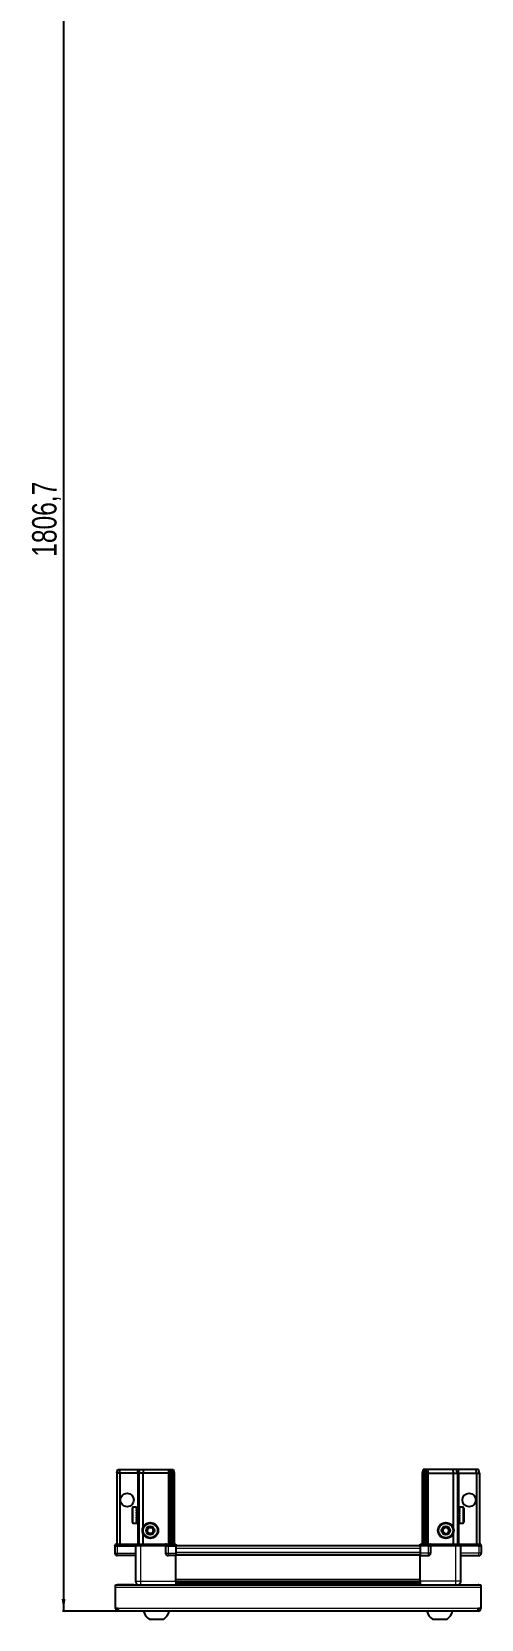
# Model space of a CAD drawing. Header units: millimetres. Extents: x 1014 to 3804, y -1521 to 1077.
# Drawn here: x 1070 to 1438, y -1521 to -222 of the extents above; entities that cross this region are included whole.
import ezdxf

# ---------------------------------------------------------------- set-up
doc = ezdxf.new("R2010")
doc.units = ezdxf.units.MM
doc.layers.add('FORMAT', color=7, linetype='Continuous')
doc.styles.add('SLDTEXTSTYLE0', font='TXT', dxfattribs={"width": 0.75})
doc.dimstyles.new('SLDDIMSTYLE0', dxfattribs={"dimtxt": 20, "dimasz": 10, "dimexe": 0, "dimexo": 0.0625, "dimgap": 5, "dimtad": 2, "dimdec": 1, "dimrnd": 1e-09, "dimzin": 12, "dimdsep": 46, "dimtxsty": 'SLDTEXTSTYLE0', "dimsah": 1, "dimcen": 0.09, "dimadec": 0, "dimazin": 3, "dimtfac": 1, "dimtofl": 0, "dimtmove": 0, "dimatfit": 3, "dimfxl": 0, "dimfrac": 2, "dimtolj": 1, "dimtzin": 12, "dimarcsym": 0})

# ---------------------------------------------------------------- blocks, each defined once
blk = doc.blocks.new('_D_8')
at = {"layer": 'FORMAT'}
for p, q in [((1140.2, 292.6), (1095.2, 292.6)), ((1096.2, 292.6), (1096.2, -1514.1)), ((1140.7, -1514.1), (1095.2, -1514.1))]:
    blk.add_line(p, q, dxfattribs=at)
for points in [[(1096.2, 292.6), (1094.6, 282.6), (1097.7, 282.6)], [(1096.2, -1514.1), (1097.7, -1504.1), (1094.6, -1504.1)]]:
    blk.add_solid(points, dxfattribs=at)
at = {"layer": 'FORMAT', "insert": (1070.4, -651.4), "char_height": 20, "attachment_point": 1, "rotation": 90, "style": 'SLDTEXTSTYLE0'}
blk.add_mtext('1806,7', dxfattribs=at)

msp = doc.modelspace()

# ---------------------------------------------------------------- linework, layer by layer
at = {"color": 7, "linetype": 'Continuous', "lineweight": 25}
for p, q in [((1139.66, -1401.09), (1140.46, -1398.09)), ((1142.16, -1401.09), (1139.66, -1401.09)), ((1139.66, -1401.09), (1139.66, -1459.39)), ((1140.46, -1398.09), (1142.31, -1398.09)), ((1142.16, -1401.09), (1142.31, -1398.09)), ((1142.16, -1401.09), (1142.16, -1459.39)), ((1156.66, -1401.09), (1142.16, -1401.09)), ((1142.31, -1398.09), (1156.66, -1398.09)), ((1156.66, -1398.09), (1158.46, -1398.09)), ((1157.66, -1401.09), (1156.66, -1401.09)), ((1157.66, -1401.09), (1158.46, -1398.09)), ((1161.16, -1401.09), (1157.66, -1401.09)), ((1157.66, -1401.09), (1157.66, -1459.39)), ((1158.46, -1398.09), (1161.49, -1398.09)), ((1161.49, -1398.09), (1161.16, -1401.09)), ((1161.16, -1401.09), (1161.16, -1445.59)), ((1181.66, -1401.09), (1161.16, -1401.09)), ((1161.49, -1398.09), (1181.66, -1398.09)), ((1181.66, -1398.09), (1183.46, -1398.09)), ((1182.66, -1401.09), (1181.66, -1401.09)), ((1183.46, -1398.09), (1182.66, -1401.09)), ((1182.66, -1401.09), (1182.66, -1459.39)), ((1183.66, -1401.09), (1182.66, -1401.09)), ((1183.46, -1398.09), (1184.2, -1398.09)), ((1184.2, -1398.09), (1183.66, -1401.09)), ((1185.16, -1401.09), (1183.66, -1401.09)), ((1183.66, -1401.09), (1183.66, -1459.39)), ((1184.2, -1398.09), (1184.7, -1398.09)), ((1184.7, -1398.09), (1185.16, -1401.09)), ((1184.7, -1398.09), (1185.85, -1398.09)), ((1185.16, -1401.09), (1185.16, -1459.39)), ((1186.66, -1401.09), (1185.16, -1401.09)), ((1185.85, -1398.09), (1186.66, -1401.09)), ((1186.66, -1401.09), (1186.66, -1459.39)), ((1390.46, -1398.09), (1389.66, -1401.09)), ((1389.66, -1401.09), (1391.16, -1401.09)), ((1389.66, -1401.09), (1389.66, -1459.39)), ((1391.61, -1398.09), (1390.46, -1398.09)), ((1391.61, -1398.09), (1391.16, -1401.09)), ((1391.16, -1401.09), (1392.66, -1401.09)), ((1391.16, -1401.09), (1391.16, -1459.39)), ((1392.11, -1398.09), (1391.61, -1398.09)), ((1392.11, -1398.09), (1392.66, -1401.09)), ((1392.85, -1398.09), (1392.11, -1398.09)), ((1392.66, -1401.09), (1393.66, -1401.09)), ((1392.66, -1401.09), (1392.66, -1459.39)), ((1392.85, -1398.09), (1393.66, -1401.09)), ((1394.66, -1398.09), (1392.85, -1398.09)), ((1393.66, -1401.09), (1393.66, -1459.39)), ((1393.66, -1401.09), (1394.66, -1401.09)), ((1414.82, -1398.09), (1394.66, -1398.09)), ((1394.66, -1401.09), (1415.16, -1401.09)), ((1414.82, -1398.09), (1415.16, -1401.09)), ((1417.85, -1398.09), (1414.82, -1398.09)), ((1415.16, -1401.09), (1415.16, -1445.59)), ((1415.16, -1401.09), (1418.66, -1401.09)), ((1418.66, -1401.09), (1417.85, -1398.09)), ((1419.66, -1398.09), (1417.85, -1398.09)), ((1418.66, -1401.09), (1418.66, -1459.39)), ((1418.66, -1401.09), (1419.66, -1401.09)), ((1434, -1398.09), (1419.66, -1398.09)), ((1419.66, -1401.09), (1434.16, -1401.09)), ((1434.16, -1401.09), (1434, -1398.09)), ((1435.85, -1398.09), (1434, -1398.09)), ((1434.16, -1401.09), (1434.16, -1459.39)), ((1434.16, -1401.09), (1436.66, -1401.09)), ((1436.66, -1401.09), (1435.85, -1398.09)), ((1436.66, -1401.09), (1436.66, -1459.39)), ((1152.46, -1441.29), (1152.46, -1429.89)), ((1155.66, -1429.09), (1153.26, -1429.09)), ((1155.66, -1429.09), (1155.66, -1429.09)), ((1155.66, -1429.09), (1156.16, -1429.09)), ((1155.66, -1429.28), (1156.16, -1429.28)), ((1155.66, -1429.28), (1155.66, -1429.5)), ((1155.66, -1429.5), (1156.16, -1429.5)), ((1155.66, -1430.07), (1156.16, -1430.07)), ((1155.66, -1430.07), (1155.66, -1430.5)), ((1155.66, -1430.5), (1156.16, -1430.5)), ((1155.66, -1431.41), (1156.16, -1431.41)), ((1155.66, -1431.41), (1155.66, -1432)), ((1155.66, -1432), (1156.16, -1432)), ((1155.66, -1433.15), (1156.16, -1433.15)), ((1155.66, -1433.15), (1155.66, -1433.85)), ((1155.66, -1433.85), (1156.16, -1433.85)), ((1155.66, -1435.13), (1156.16, -1435.13)), ((1155.66, -1435.13), (1155.66, -1435.87)), ((1155.66, -1435.28), (1156.16, -1435.28)), ((1155.66, -1435.78), (1156.16, -1435.78)), ((1155.66, -1435.87), (1156.16, -1435.87)), ((1155.66, -1437.16), (1156.16, -1437.16)), ((1155.66, -1437.16), (1155.66, -1437.87)), ((1155.66, -1437.87), (1156.16, -1437.87)), ((1155.66, -1439.03), (1156.16, -1439.03)), ((1155.66, -1439.03), (1155.66, -1439.63)), ((1155.66, -1439.63), (1156.16, -1439.63)), ((1155.66, -1440.57), (1156.16, -1440.57)), ((1155.66, -1440.57), (1155.66, -1441.01)), ((1155.66, -1441.01), (1156.16, -1441.01)), ((1155.66, -1441.61), (1156.16, -1441.61)), ((1155.66, -1441.61), (1155.66, -1441.85)), ((1156.16, -1429.28), (1156.16, -1429.09)), ((1156.16, -1429.5), (1156.16, -1429.28)), ((1156.16, -1430.07), (1156.16, -1429.5)), ((1156.16, -1430.5), (1156.16, -1430.07)), ((1156.16, -1431.41), (1156.16, -1430.5)), ((1156.26, -1431.19), (1156.16, -1431.19)), ((1156.16, -1432), (1156.16, -1431.41)), ((1156.16, -1433.15), (1156.16, -1432)), ((1156.16, -1433.85), (1156.16, -1433.15)), ((1156.16, -1435.13), (1156.16, -1433.85)), ((1156.16, -1435.28), (1156.16, -1435.13)), ((1156.16, -1435.87), (1156.16, -1435.78)), ((1156.16, -1437.16), (1156.16, -1435.87)), ((1156.16, -1437.87), (1156.16, -1437.16)), ((1156.16, -1439.03), (1156.16, -1437.87)), ((1156.16, -1439.63), (1156.16, -1439.03)), ((1156.16, -1440.57), (1156.16, -1439.63)), ((1156.16, -1439.99), (1156.26, -1439.99)), ((1156.16, -1441.01), (1156.16, -1440.57)), ((1156.16, -1441.61), (1156.16, -1441.01)), ((1156.16, -1441.85), (1156.16, -1441.61)), ((1156.26, -1439.99), (1156.26, -1431.19)), ((1157.14, -1432.28), (1156.66, -1431.59)), ((1156.66, -1439.59), (1156.66, -1431.59)), ((1156.66, -1439.59), (1157.14, -1438.9)), ((1157.62, -1431.59), (1157.14, -1432.28)), ((1157.14, -1438.9), (1157.14, -1432.28)), ((1157.14, -1438.9), (1157.62, -1439.59)), ((1157.66, -1431.59), (1157.62, -1431.59)), ((1157.62, -1439.59), (1157.62, -1431.59)), ((1157.62, -1439.59), (1157.66, -1439.59)), ((1418.69, -1431.59), (1418.66, -1431.59)), ((1418.66, -1439.59), (1418.69, -1439.59)), ((1419.17, -1432.28), (1418.69, -1431.59)), ((1418.69, -1431.59), (1418.69, -1439.59)), ((1418.69, -1439.59), (1419.17, -1438.9)), ((1419.66, -1431.59), (1419.17, -1432.28)), ((1419.17, -1432.28), (1419.17, -1438.9)), ((1419.17, -1438.9), (1419.66, -1439.59)), ((1419.66, -1431.59), (1419.66, -1439.59)), ((1420.16, -1431.19), (1420.06, -1431.19)), ((1420.06, -1431.19), (1420.06, -1439.99)), ((1420.06, -1439.99), (1420.16, -1439.99)), ((1423.06, -1429.09), (1420.16, -1429.09)), ((1420.66, -1429.09), (1420.16, -1429.09)), ((1420.16, -1429.09), (1420.16, -1429.13)), ((1420.16, -1429.13), (1420.16, -1429.42)), ((1420.66, -1429.13), (1420.16, -1429.13)), ((1420.66, -1429.42), (1420.16, -1429.42)), ((1420.16, -1429.42), (1420.16, -1429.69)), ((1420.66, -1429.69), (1420.16, -1429.69)), ((1420.16, -1429.69), (1420.16, -1430.36)), ((1420.66, -1430.36), (1420.16, -1430.36)), ((1420.16, -1430.36), (1420.16, -1430.83)), ((1420.16, -1430.83), (1420.16, -1431.81)), ((1420.66, -1430.83), (1420.16, -1430.83)), ((1420.66, -1431.81), (1420.16, -1431.81)), ((1420.16, -1431.81), (1420.16, -1432.43)), ((1420.16, -1432.43), (1420.16, -1433.63)), ((1420.66, -1432.43), (1420.16, -1432.43)), ((1420.66, -1433.63), (1420.16, -1433.63)), ((1420.16, -1433.63), (1420.16, -1434.26)), ((1420.66, -1434.26), (1420.16, -1434.26)), ((1420.16, -1434.34), (1420.16, -1435.64)), ((1420.66, -1434.34), (1420.16, -1434.34)), ((1420.66, -1435.64), (1420.16, -1435.64)), ((1420.66, -1436.12), (1420.16, -1436.12)), ((1420.16, -1436.12), (1420.16, -1436.37)), ((1420.16, -1436.37), (1420.16, -1437.64)), ((1420.66, -1436.37), (1420.16, -1436.37)), ((1420.66, -1437.64), (1420.16, -1437.64)), ((1420.16, -1437.64), (1420.16, -1438.33)), ((1420.16, -1438.33), (1420.16, -1439.45)), ((1420.66, -1438.33), (1420.16, -1438.33)), ((1420.66, -1439.45), (1420.16, -1439.45)), ((1420.16, -1439.45), (1420.16, -1440.02)), ((1420.16, -1440.02), (1420.16, -1440.87)), ((1420.66, -1440.02), (1420.16, -1440.02)), ((1420.66, -1440.87), (1420.16, -1440.87)), ((1420.16, -1440.87), (1420.16, -1441.27)), ((1420.16, -1441.27), (1420.16, -1441.78)), ((1420.66, -1441.27), (1420.16, -1441.27)), ((1420.66, -1429.13), (1420.66, -1429.09)), ((1420.66, -1429.69), (1420.66, -1429.42)), ((1420.66, -1430.83), (1420.66, -1430.36)), ((1420.66, -1432.43), (1420.66, -1431.81)), ((1420.66, -1434.34), (1420.66, -1433.63)), ((1420.66, -1436.37), (1420.66, -1435.64)), ((1420.66, -1438.33), (1420.66, -1437.64)), ((1420.66, -1440.02), (1420.66, -1439.45)), ((1420.66, -1441.27), (1420.66, -1440.87)), ((1423.86, -1429.89), (1423.86, -1441.29)), ((1153.26, -1442.09), (1155.66, -1442.09)), ((1155.66, -1441.85), (1156.16, -1441.85)), ((1155.66, -1442.07), (1156.16, -1442.07)), ((1155.66, -1442.07), (1155.66, -1442.09)), ((1155.66, -1442.08), (1156.16, -1442.08)), ((1156.16, -1442.07), (1156.16, -1441.85)), ((1156.16, -1442.08), (1156.16, -1442.07)), ((1161.16, -1450.59), (1161.16, -1459.39)), ((1415.16, -1450.59), (1415.16, -1459.39)), ((1420.66, -1441.78), (1420.16, -1441.78)), ((1420.16, -1441.78), (1420.16, -1441.97)), ((1420.16, -1441.97), (1420.16, -1442.09)), ((1420.66, -1441.97), (1420.16, -1441.97)), ((1420.16, -1442.09), (1423.06, -1442.09)), ((1420.66, -1441.97), (1420.66, -1441.78)), ((1138.65, -1459.39), (1138.15, -1460.25)), ((1138.15, -1460.59), (1138.15, -1460.25)), ((1138.15, -1460.59), (1140.15, -1460.59)), ((1138.16, -1460.59), (1138.16, -1466.59)), ((1140.15, -1459.39), (1138.65, -1459.39)), ((1140.15, -1459.39), (1154.96, -1459.39)), ((1154.96, -1460.59), (1140.15, -1460.59)), ((1140.16, -1460.59), (1154.96, -1460.59)), ((1154.96, -1459.39), (1155.16, -1459.39)), ((1155.16, -1460.59), (1154.96, -1460.59)), ((1155.16, -1460.59), (1155.16, -1459.39)), ((1155.16, -1459.39), (1159.16, -1459.39)), ((1159.16, -1460.59), (1155.16, -1460.59)), ((1155.16, -1460.59), (1155.16, -1489.59)), ((1159.16, -1459.39), (1179.46, -1459.39)), ((1179.46, -1460.59), (1159.16, -1460.59)), ((1179.46, -1459.39), (1179.66, -1459.39)), ((1179.66, -1460.59), (1179.46, -1460.59)), ((1179.66, -1460.59), (1179.66, -1459.39)), ((1180.33, -1459.39), (1179.66, -1459.39)), ((1179.66, -1460.59), (1181.66, -1460.59)), ((1179.66, -1460.59), (1179.66, -1466.59)), ((1180.33, -1459.39), (1188.16, -1459.39)), ((1188.15, -1460.25), (1181.66, -1460.25)), ((1188.15, -1460.59), (1181.66, -1460.59)), ((1181.66, -1460.59), (1188.16, -1460.59)), ((1188.16, -1460.25), (1188.15, -1460.25)), ((1188.16, -1460.59), (1188.15, -1460.59)), ((1188.16, -1459.39), (1188.16, -1460.25)), ((1188.16, -1460.59), (1188.16, -1460.25)), ((1188.16, -1460.59), (1188.16, -1466.59)), ((1388.16, -1460.74), (1188.16, -1460.74)), ((1188.16, -1466.59), (1188.16, -1468.59)), ((1388.16, -1459.39), (1395.98, -1459.39)), ((1388.16, -1460.25), (1388.16, -1459.39)), ((1388.16, -1460.59), (1388.16, -1460.25)), ((1394.66, -1460.25), (1388.16, -1460.25)), ((1394.66, -1460.59), (1388.16, -1460.59)), ((1388.16, -1460.59), (1388.16, -1466.59)), ((1388.16, -1466.59), (1388.16, -1468.59)), ((1394.66, -1460.59), (1396.66, -1460.59)), ((1396.66, -1460.59), (1394.66, -1460.59)), ((1396.66, -1459.39), (1395.98, -1459.39)), ((1396.66, -1460.59), (1396.66, -1459.39)), ((1396.66, -1459.39), (1396.86, -1459.39)), ((1396.86, -1460.59), (1396.66, -1460.59)), ((1396.66, -1460.59), (1396.66, -1466.59)), ((1396.86, -1459.39), (1417.16, -1459.39)), ((1417.16, -1460.59), (1396.86, -1460.59)), ((1417.16, -1459.39), (1421.16, -1459.39)), ((1421.16, -1460.59), (1417.16, -1460.59)), ((1421.16, -1460.59), (1421.16, -1459.39)), ((1421.16, -1459.39), (1421.36, -1459.39)), ((1421.36, -1460.59), (1421.16, -1460.59)), ((1421.16, -1460.59), (1421.16, -1489.59)), ((1421.36, -1459.39), (1436.16, -1459.39)), ((1436.16, -1460.59), (1421.36, -1460.59)), ((1437.66, -1459.39), (1436.16, -1459.39)), ((1436.16, -1460.59), (1438.16, -1460.59)), ((1438.16, -1460.25), (1437.66, -1459.39)), ((1438.16, -1460.25), (1437.66, -1459.39)), ((1438.16, -1460.59), (1438.16, -1460.25)), ((1438.16, -1460.59), (1438.16, -1460.25)), ((1438.16, -1460.59), (1438.16, -1460.59)), ((1438.16, -1460.59), (1438.16, -1466.59)), ((1155.16, -1468.59), (1140.16, -1468.59)), ((1188.16, -1468.59), (1181.66, -1468.59)), ((1388.16, -1467.94), (1188.16, -1467.94)), ((1188.16, -1489.59), (1188.16, -1468.59)), ((1388.16, -1468.59), (1394.66, -1468.59)), ((1388.16, -1489.59), (1388.16, -1468.59)), ((1421.16, -1468.59), (1436.16, -1468.59)), ((1138.66, -1492.59), (1437.66, -1492.59)), ((1138.66, -1494.69), (1138.66, -1492.59)), ((1153.66, -1492.49), (1140.76, -1492.49)), ((1153.66, -1492.49), (1153.66, -1492.59)), ((1188.16, -1490.61), (1388.16, -1490.61)), ((1188.16, -1490.65), (1388.16, -1490.65)), ((1212.03, -1492.44), (1188.16, -1492.44)), ((1206.66, -1492.59), (1206.66, -1492.44)), ((1206.69, -1492.59), (1206.69, -1492.44)), ((1206.96, -1492.59), (1206.96, -1492.44)), ((1207.23, -1492.59), (1207.23, -1492.44)), ((1207.88, -1492.59), (1207.88, -1492.44)), ((1208.34, -1492.59), (1208.34, -1492.44)), ((1209.31, -1492.59), (1209.31, -1492.44)), ((1209.93, -1492.59), (1209.93, -1492.44)), ((1211.11, -1492.59), (1211.11, -1492.44)), ((1211.77, -1492.59), (1211.77, -1492.44)), ((1211.83, -1492.59), (1211.83, -1492.44)), ((1213.12, -1492.44), (1212.03, -1492.44)), ((1213.85, -1492.44), (1213.12, -1492.44)), ((1213.12, -1492.59), (1213.12, -1492.44)), ((1213.12, -1492.44), (1213.12, -1492.44)), ((1213.13, -1492.59), (1213.13, -1492.44)), ((1213.63, -1492.59), (1213.63, -1492.44)), ((1213.86, -1492.44), (1213.85, -1492.44)), ((1213.86, -1492.59), (1213.86, -1492.44)), ((1214.28, -1492.44), (1213.86, -1492.44)), ((1362.03, -1492.44), (1214.28, -1492.44)), ((1215.13, -1492.59), (1215.13, -1492.44)), ((1215.82, -1492.59), (1215.82, -1492.44)), ((1216.95, -1492.59), (1216.95, -1492.44)), ((1217.52, -1492.59), (1217.52, -1492.44)), ((1218.39, -1492.59), (1218.39, -1492.44)), ((1218.8, -1492.59), (1218.8, -1492.44)), ((1219.33, -1492.59), (1219.33, -1492.44)), ((1219.52, -1492.59), (1219.52, -1492.44)), ((1219.65, -1492.59), (1219.65, -1492.44)), ((1356.66, -1492.59), (1356.66, -1492.44)), ((1356.83, -1492.59), (1356.83, -1492.44)), ((1357.04, -1492.59), (1357.04, -1492.44)), ((1357.6, -1492.59), (1357.6, -1492.44)), ((1358.02, -1492.59), (1358.02, -1492.44)), ((1358.91, -1492.59), (1358.91, -1492.44)), ((1359.5, -1492.59), (1359.5, -1492.44)), ((1360.64, -1492.59), (1360.64, -1492.44)), ((1361.34, -1492.59), (1361.34, -1492.44)), ((1362.62, -1492.44), (1362.03, -1492.44)), ((1362.62, -1492.59), (1362.62, -1492.44)), ((1362.63, -1492.44), (1362.62, -1492.44)), ((1363.35, -1492.44), (1362.63, -1492.44)), ((1362.79, -1492.59), (1362.79, -1492.44)), ((1363.29, -1492.59), (1363.29, -1492.44)), ((1363.36, -1492.44), (1363.35, -1492.44)), ((1363.36, -1492.59), (1363.36, -1492.44)), ((1364.38, -1492.44), (1363.36, -1492.44)), ((1388.16, -1492.44), (1364.28, -1492.44)), ((1364.65, -1492.59), (1364.65, -1492.44)), ((1365.36, -1492.59), (1365.36, -1492.44)), ((1366.53, -1492.59), (1366.53, -1492.44)), ((1367.14, -1492.59), (1367.14, -1492.44)), ((1368.08, -1492.59), (1368.08, -1492.44)), ((1368.53, -1492.59), (1368.53, -1492.44)), ((1369.15, -1492.59), (1369.15, -1492.44)), ((1369.4, -1492.59), (1369.4, -1492.44)), ((1369.63, -1492.59), (1369.63, -1492.44)), ((1369.65, -1492.59), (1369.65, -1492.44)), ((1422.66, -1492.49), (1422.66, -1492.59)), ((1422.66, -1492.49), (1435.56, -1492.49)), ((1437.66, -1492.59), (1437.66, -1494.69)), ((1138.66, -1511.99), (1138.66, -1494.69)), ((1437.66, -1494.69), (1437.66, -1511.99)), ((1140.76, -1511.99), (1138.66, -1511.99)), ((1140.76, -1511.99), (1140.76, -1514.09)), ((1435.56, -1514.09), (1140.76, -1514.09)), ((1437.66, -1511.99), (1435.56, -1511.99)), ((1435.56, -1514.09), (1435.56, -1511.99)), ((1166.16, -1520.69), (1178.16, -1520.69)), ((1398.16, -1520.69), (1410.16, -1520.69))]:
    msp.add_line(p, q, dxfattribs=at)
at = {"color": 8, "linetype": 'Continuous', "lineweight": 18}
for p, q in [((1156.66, -1401.09), (1156.66, -1398.09)), ((1156.66, -1401.09), (1156.66, -1431.59)), ((1181.66, -1398.09), (1181.66, -1401.09)), ((1181.66, -1401.09), (1181.66, -1459.39)), ((1394.66, -1398.09), (1394.66, -1401.09)), ((1394.66, -1401.09), (1394.66, -1459.39)), ((1419.66, -1401.09), (1419.66, -1398.09)), ((1419.66, -1401.09), (1419.66, -1431.59)), ((1153.26, -1442.09), (1153.26, -1429.09)), ((1156.66, -1439.59), (1156.66, -1459.39)), ((1419.66, -1439.59), (1419.66, -1459.39)), ((1423.06, -1429.09), (1423.06, -1442.09)), ((1138.16, -1466.59), (1140.16, -1466.59)), ((1140.15, -1460.59), (1140.15, -1459.39)), ((1140.16, -1460.59), (1140.16, -1466.59)), ((1140.16, -1466.59), (1155.16, -1466.59)), ((1140.16, -1468.59), (1140.16, -1466.59)), ((1154.96, -1460.59), (1154.96, -1459.39)), ((1159.16, -1460.59), (1159.16, -1459.39)), ((1159.16, -1460.59), (1159.16, -1489.59)), ((1179.46, -1460.59), (1179.46, -1459.39)), ((1179.66, -1466.59), (1181.66, -1466.59)), ((1181.66, -1460.59), (1181.66, -1460.25)), ((1181.66, -1460.59), (1181.66, -1466.59)), ((1181.66, -1466.59), (1188.16, -1466.59)), ((1181.66, -1466.59), (1181.66, -1468.59)), ((1188.15, -1460.59), (1188.15, -1460.25)), ((1388.16, -1462.74), (1188.16, -1462.74)), ((1388.16, -1465.94), (1188.16, -1465.94)), ((1394.66, -1466.59), (1388.16, -1466.59)), ((1394.66, -1460.59), (1394.66, -1460.25)), ((1394.66, -1460.59), (1394.66, -1466.59)), ((1394.66, -1466.59), (1394.66, -1468.59)), ((1396.66, -1466.59), (1394.66, -1466.59)), ((1396.86, -1459.39), (1396.86, -1460.59)), ((1417.16, -1460.59), (1417.16, -1459.39)), ((1417.16, -1460.59), (1417.16, -1489.59)), ((1436.16, -1466.59), (1421.16, -1466.59)), ((1421.36, -1459.39), (1421.36, -1460.59)), ((1436.16, -1460.59), (1436.16, -1459.39)), ((1436.16, -1460.59), (1436.16, -1466.59)), ((1438.16, -1466.59), (1436.16, -1466.59)), ((1436.16, -1468.59), (1436.16, -1466.59)), ((1388.16, -1468.59), (1188.16, -1468.59)), ((1140.76, -1492.59), (1140.76, -1492.49)), ((1159.16, -1489.59), (1188.16, -1489.59)), ((1188.16, -1487.99), (1388.16, -1487.99)), ((1388.16, -1489.4), (1188.16, -1489.4)), ((1188.16, -1491.85), (1388.16, -1491.85)), ((1417.16, -1489.59), (1388.16, -1489.59)), ((1435.56, -1492.59), (1435.56, -1492.49)), ((1437.66, -1494.69), (1138.66, -1494.69)), ((1435.56, -1511.99), (1140.76, -1511.99))]:
    msp.add_line(p, q, dxfattribs=at)
at = {"color": 7, "linetype": 'Continuous', "lineweight": 25, "flags": 128}
for points in [[(1140.76, -1492.49), (1140.35, -1492.53), (1140.11, -1492.59)], [(1436.2, -1492.59), (1435.96, -1492.53), (1435.56, -1492.49)]]:
    msp.add_lwpolyline(points, dxfattribs=at)
at = {"color": 7, "linetype": 'Continuous', "lineweight": 25}
for centre, radius in [((1148.16, -1423.09), 5.5), ((1428.16, -1423.09), 5.5), ((1167.16, -1448.09), 6.5), ((1409.16, -1448.09), 6.5), ((1167.16, -1448.09), 3.46), ((1409.16, -1448.09), 3.46)]:
    msp.add_circle(centre, radius, dxfattribs=at)
at = {"color": 8, "linetype": 'Continuous', "lineweight": 18}
for centre in [(1167.16, -1448.09), (1409.16, -1448.09)]:
    msp.add_circle(centre, 5.7, dxfattribs=at)
at = {"color": 7, "linetype": 'Continuous', "lineweight": 25}
for centre, radius, start, end in [((1153.26, -1429.89), 0.8, 90, 180), ((1153.26, -1441.29), 0.8, 180, 270), ((1156.66, -1431.19), 0.4, 180, 270), ((1156.66, -1439.99), 0.4, 90, 180), ((1419.66, -1431.19), 0.4, 270, 0), ((1419.66, -1439.99), 0.4, 360, 90), ((1423.06, -1429.89), 0.8, 360, 90), ((1423.06, -1441.29), 0.8, 270, 0), ((1167.16, -1448.09), 2.5, 147.37605, 207.37605), ((1167.16, -1448.09), 2.5, 207.37605, 267.37605), ((1167.16, -1448.09), 2.5, 87.37605, 147.37605), ((1167.16, -1448.09), 2.5, 267.37605, 327.37605), ((1167.16, -1448.09), 2.5, 27.37605, 87.37605), ((1167.16, -1448.09), 2.5, 327.37605, 27.37605), ((1409.16, -1448.09), 2.5, 134.67671, 194.67671), ((1409.16, -1448.09), 2.5, 194.67671, 254.67671), ((1409.16, -1448.09), 2.5, 74.67671, 134.67671), ((1409.16, -1448.09), 2.5, 254.67671, 314.67671), ((1409.16, -1448.09), 2.5, 14.67671, 74.67671), ((1409.16, -1448.09), 2.5, 314.67671, 14.67671), ((1140.16, -1466.59), 2, 180, 270), ((1181.66, -1466.59), 2, 180, 270), ((1394.66, -1466.59), 2, 270, 0), ((1436.16, -1466.59), 2, 270, 0), ((1140.76, -1511.99), 2.1, 180, 270), ((1140.76, -1511.99), 0.6, 180, 270), ((1173.18, -1511.06), 11.91, 194.70035, 233.8734), ((1171.13, -1511.06), 11.91, 306.1266, 345.29965), ((1405.18, -1511.06), 11.91, 194.70035, 233.8734), ((1403.13, -1511.06), 11.91, 306.1266, 345.29965), ((1435.56, -1511.99), 2.1, 270, 0), ((1435.56, -1511.99), 0.6, 270, 0)]:
    msp.add_arc(centre, radius, start, end, dxfattribs=at)
for centre, start_param, end_param in [((1181.66, -1456.79), 2.4188584, 3.1415927), ((1394.66, -1456.79), 3.1415927, 3.8643269)]:
    msp.add_ellipse(centre, major_axis=(0, 3.46), ratio=0.5773503, start_param=start_param, end_param=end_param, dxfattribs=at)
for points, knots in [([(1164.27, -1447.95), (1164.55, -1447.52), (1165.07, -1446.71), (1165.59, -1445.9), (1165.83, -1445.52)], [0, 0, 0, 0, 0.5346859, 1, 1, 1, 1]), ([(1165.6, -1450.52), (1165.54, -1450.41), (1165.27, -1449.88), (1164.81, -1448.99), (1164.43, -1448.26), (1164.27, -1447.95)], [0, 0, 0, 0, 0.1331247, 0.6370994, 1, 1, 1, 1]), ([(1168.48, -1450.65), (1167.97, -1450.63), (1167, -1450.58), (1166.04, -1450.54), (1165.6, -1450.52)], [0, 0, 0, 0, 0.5346859, 1, 1, 1, 1]), ([(1165.83, -1445.52), (1166.34, -1445.55), (1167.31, -1445.59), (1168.27, -1445.64), (1168.71, -1445.66)], [0, 0, 0, 0, 0.5346859, 1, 1, 1, 1]), ([(1170.04, -1448.22), (1169.76, -1448.65), (1169.24, -1449.47), (1168.72, -1450.27), (1168.48, -1450.65)], [0, 0, 0, 0, 0.5346859, 1, 1, 1, 1]), ([(1168.71, -1445.66), (1168.87, -1445.96), (1169.25, -1446.69), (1169.71, -1447.58), (1169.98, -1448.11), (1170.04, -1448.22)], [0, 0, 0, 0, 0.36290056, 0.86687533, 1, 1, 1, 1]), ([(1406.37, -1447.32), (1406.74, -1446.96), (1407.42, -1446.28), (1408.11, -1445.61), (1408.42, -1445.29)], [0, 0, 0, 0, 0.5346859, 1, 1, 1, 1]), ([(1407.1, -1450.12), (1407.01, -1449.78), (1406.81, -1448.99), (1406.55, -1448.02), (1406.4, -1447.45), (1406.37, -1447.32)], [0, 0, 0, 0, 0.36290056, 0.86687533, 1, 1, 1, 1]), ([(1409.89, -1450.88), (1409.39, -1450.74), (1408.46, -1450.49), (1407.53, -1450.23), (1407.1, -1450.12)], [0, 0, 0, 0, 0.53468586, 1, 1, 1, 1]), ([(1408.42, -1445.29), (1408.92, -1445.43), (1409.85, -1445.69), (1410.78, -1445.94), (1411.21, -1446.06)], [0, 0, 0, 0, 0.5346859, 1, 1, 1, 1]), ([(1411.94, -1448.85), (1411.57, -1449.21), (1410.89, -1449.89), (1410.2, -1450.57), (1409.89, -1450.88)], [0, 0, 0, 0, 0.5346859, 1, 1, 1, 1]), ([(1411.21, -1446.06), (1411.24, -1446.18), (1411.39, -1446.76), (1411.64, -1447.72), (1411.85, -1448.52), (1411.94, -1448.85)], [0, 0, 0, 0, 0.1331247, 0.6370994, 1, 1, 1, 1]), ([(1155.16, -1489.59), (1155.2, -1490.03), (1155.27, -1490.7), (1155.71, -1491.52), (1156.17, -1492.07), (1156.57, -1492.43), (1156.83, -1492.56), (1156.88, -1492.59)], [0, 0, 0, 0, 0.3630185, 0.5584377, 0.7580039, 0.9575702, 1, 1, 1, 1]), ([(1188.16, -1489.59), (1188.16, -1489.98), (1188.16, -1490.77), (1188.16, -1491.79), (1188.16, -1492.42), (1188.16, -1492.58), (1188.16, -1492.59)], [0, 0, 0, 0, 0.3255201, 0.6510403, 0.9765604, 1, 1, 1, 1]), ([(1388.16, -1489.59), (1388.16, -1489.98), (1388.16, -1490.77), (1388.16, -1491.79), (1388.16, -1492.42), (1388.16, -1492.58), (1388.16, -1492.59)], [0, 0, 0, 0, 0.3255201, 0.6510403, 0.9765604, 1, 1, 1, 1]), ([(1421.16, -1489.59), (1421.11, -1490.03), (1421.04, -1490.7), (1420.6, -1491.52), (1420.14, -1492.07), (1419.74, -1492.43), (1419.48, -1492.56), (1419.43, -1492.59)], [0, 0, 0, 0, 0.36301846, 0.55843766, 0.75800394, 0.95757021, 1, 1, 1, 1])]:
    msp.add_open_spline(points, degree=3, knots=knots, dxfattribs=at)
at = {"color": 8, "linetype": 'Continuous', "lineweight": 18}
for points in [[(1155.16, -1489.59), (1155.22, -1489.59), (1155.34, -1489.59), (1156.26, -1489.59), (1157.58, -1489.59), (1158.63, -1489.59), (1159.16, -1489.59)], [(1421.16, -1489.59), (1421.09, -1489.59), (1420.97, -1489.59), (1420.05, -1489.59), (1418.73, -1489.59), (1417.68, -1489.59), (1417.16, -1489.59)]]:
    msp.add_open_spline(points, degree=3, dxfattribs=at)
for points in [[(1159.16, -1489.59), (1159.16, -1490.03), (1159.16, -1490.7), (1159.16, -1491.52), (1159.16, -1492.07), (1159.16, -1492.43), (1159.16, -1492.56), (1159.16, -1492.59)], [(1417.16, -1489.59), (1417.16, -1490.03), (1417.16, -1490.7), (1417.16, -1491.52), (1417.16, -1492.07), (1417.16, -1492.43), (1417.16, -1492.56), (1417.16, -1492.59)]]:
    msp.add_open_spline(points, degree=3, knots=[0, 0, 0, 0, 0.3630185, 0.5584377, 0.7580039, 0.9575702, 1, 1, 1, 1], dxfattribs=at)

# ---------------------------------------------------------------- dimensions: what is measured, and where the dimension line sits
at = {"layer": 'FORMAT'}
dim = msp.add_linear_dim(base=(1096.15, -1514.09), p1=(1140.26, 292.61), p2=(1140.76, -1514.09), angle=90, dimstyle='SLDDIMSTYLE0', dxfattribs=at)
dim.commit()
dim.dimension.update_dxf_attribs({"geometry": '_D_8', "text_midpoint": (1096.15, -610.74), "dimtype": 160})

doc.saveas('drawing.dxf')
